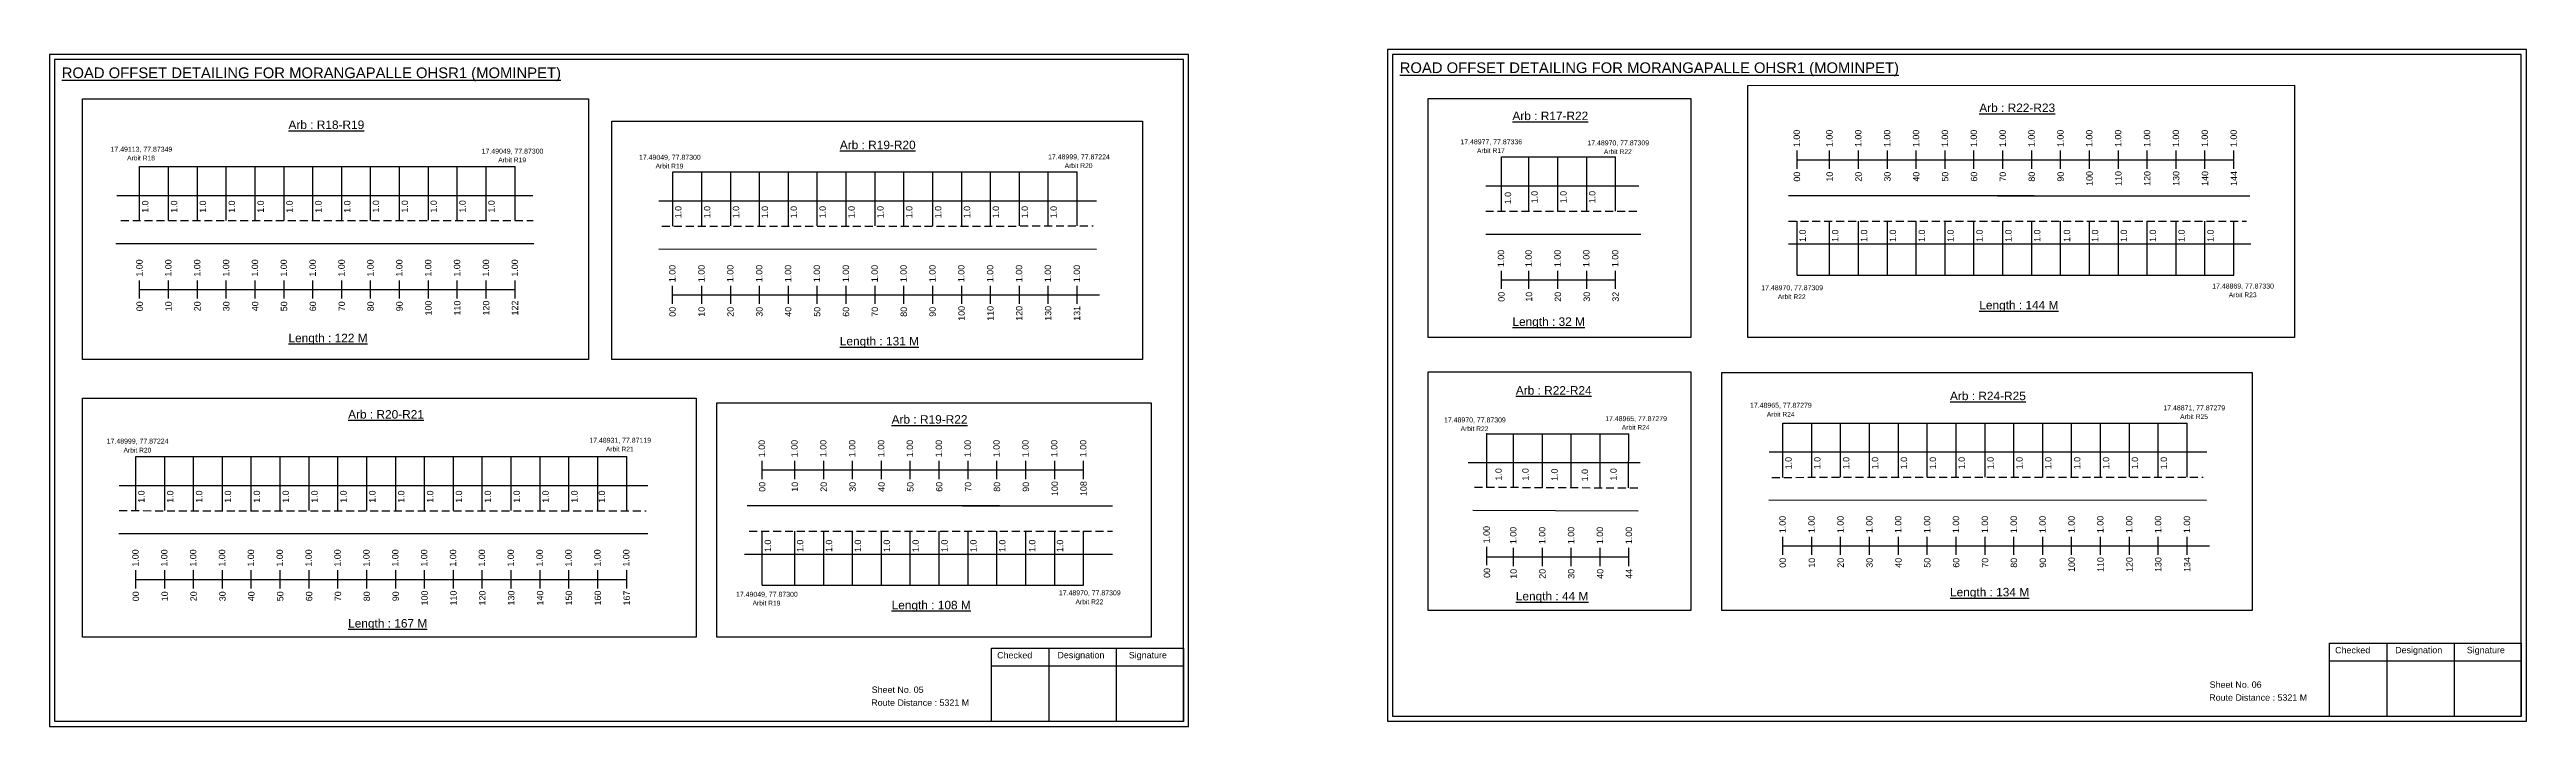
# Model space of a CAD drawing. Header units: inches. Extents: x 857 to 9621, y 2149 to 3662.
# Drawn here: x 7182 to 8349, y 3194 to 3513 of the extents above; entities that cross this region are included whole.
import ezdxf

# ---------------------------------------------------------------- set-up
doc = ezdxf.new("R2010")
doc.units = ezdxf.units.IN
doc.header["$MEASUREMENT"] = 0
doc.linetypes.add('DASHED2', pattern=[0.375, 0.25, -0.125])
for name, color, linetype in [('PDF_Geometry', 7, 'Continuous'), ('PDF_Text', 5, 'Continuous'), ('pipe', 5, 'Continuous')]:
    doc.layers.add(name, color=color, linetype=linetype)
doc.styles.add('PDF Arial', font='arial.ttf')
doc.styles.get("Standard").update_dxf_attribs({"font": 'arial.ttf'})

msp = doc.modelspace()

# ---------------------------------------------------------------- linework, layer by layer
at = {"color": 217, "true_color": 0x93278f}
for p, q in [((8005.4, 3456.8), (8005.4, 3465.4)), ((8020.7, 3456.8), (8020.7, 3465.4)), ((8034.3, 3456.8), (8034.3, 3465.4)), ((8047.9, 3456.8), (8047.9, 3465.4)), ((8061.5, 3456.8), (8061.5, 3465.4)), ((8075.1, 3456.8), (8075.1, 3465.4)), ((8088.7, 3456.8), (8088.7, 3465.4)), ((8102.3, 3456.8), (8102.3, 3465.4)), ((8115.9, 3456.8), (8115.9, 3465.4)), ((8129.5, 3456.8), (8129.5, 3465.4)), ((8143.1, 3456.8), (8143.1, 3465.4)), ((8156.7, 3456.8), (8156.7, 3465.4)), ((8170.3, 3456.8), (8170.3, 3465.4)), ((8183.9, 3456.8), (8183.9, 3465.4)), ((8197.5, 3456.8), (8197.5, 3465.4)), ((8211.1, 3456.8), (8211.1, 3465.4)), ((8005.4, 3461.1), (8211.1, 3461.1)), ((7866.1, 3400.2), (7866.1, 3408.8)), ((7879.1, 3400.2), (7879.1, 3408.8)), ((7892.7, 3400.2), (7892.7, 3408.8)), ((7906.3, 3400.2), (7906.3, 3408.8)), ((7919.9, 3400.2), (7919.9, 3408.8)), ((7224.7, 3395.7), (7224.7, 3404.2)), ((7224.7, 3399.9), (7401.5, 3400)), ((7238.3, 3395.7), (7238.3, 3404.2)), ((7251.9, 3395.7), (7251.9, 3404.2)), ((7265.5, 3395.7), (7265.5, 3404.2)), ((7279.1, 3395.7), (7279.1, 3404.2)), ((7292.7, 3395.7), (7292.7, 3404.2)), ((7306.3, 3395.7), (7306.3, 3404.2)), ((7319.9, 3395.7), (7319.9, 3404.2)), ((7333.5, 3395.7), (7333.5, 3404.2)), ((7347.1, 3395.7), (7347.1, 3404.2)), ((7360.7, 3395.7), (7360.7, 3404.2)), ((7374.3, 3395.7), (7374.3, 3404.2)), ((7387.9, 3395.7), (7387.9, 3404.2)), ((7401.5, 3395.7), (7401.5, 3404.2)), ((7475.7, 3393.2), (7475.7, 3401.7)), ((7475.7, 3397.4), (7676.8, 3397.5)), ((7489.5, 3393.2), (7489.5, 3401.7)), ((7503.1, 3393.2), (7503.1, 3401.7)), ((7516.7, 3393.2), (7516.7, 3401.7)), ((7530.3, 3393.2), (7530.3, 3401.7)), ((7543.9, 3393.2), (7543.9, 3401.7)), ((7557.5, 3393.2), (7557.5, 3401.7)), ((7571.1, 3393.2), (7571.1, 3401.7)), ((7584.7, 3393.2), (7584.7, 3401.7)), ((7598.3, 3393.2), (7598.3, 3401.7)), ((7611.9, 3393.2), (7611.9, 3401.7)), ((7625.5, 3393.2), (7625.5, 3401.7)), ((7639.1, 3393.2), (7639.1, 3401.7)), ((7652.7, 3393.2), (7652.7, 3401.7)), ((7666.3, 3393.2), (7666.3, 3401.7)), ((7866.1, 3404.5), (7919.9, 3404.5)), ((7517.9, 3310.6), (7517.9, 3319.2)), ((7517.9, 3314.9), (7669.3, 3314.9)), ((7533.3, 3310.6), (7533.3, 3319.2)), ((7546.9, 3310.6), (7546.9, 3319.2)), ((7560.5, 3310.6), (7560.5, 3319.2)), ((7574.1, 3310.6), (7574.1, 3319.2)), ((7587.7, 3310.6), (7587.7, 3319.2)), ((7601.3, 3310.6), (7601.3, 3319.2)), ((7614.9, 3310.6), (7614.9, 3319.2)), ((7628.5, 3310.6), (7628.5, 3319.2)), ((7642.1, 3310.6), (7642.1, 3319.2)), ((7655.7, 3310.6), (7655.7, 3319.2)), ((7669.3, 3310.6), (7669.3, 3319.2)), ((7859.3, 3270), (7859.3, 3278.6)), ((7998.6, 3274.8), (7998.6, 3283.3)), ((7998.6, 3279.1), (8199.7, 3279.1)), ((8012.3, 3274.8), (8012.3, 3283.3)), ((8025.9, 3274.8), (8025.9, 3283.3)), ((8039.5, 3274.8), (8039.5, 3283.3)), ((8053.1, 3274.8), (8053.1, 3283.3)), ((8066.7, 3274.8), (8066.7, 3283.3)), ((8080.3, 3274.8), (8080.3, 3283.3)), ((8093.9, 3274.8), (8093.9, 3283.3)), ((8107.5, 3274.8), (8107.5, 3283.3)), ((8121.1, 3274.8), (8121.1, 3283.3)), ((8134.7, 3274.8), (8134.7, 3283.3)), ((8148.3, 3274.8), (8148.3, 3283.3)), ((8161.9, 3274.8), (8161.9, 3283.3)), ((8175.5, 3274.8), (8175.5, 3283.3)), ((8189.1, 3274.8), (8189.1, 3283.3)), ((7222.9, 3259), (7222.9, 3267.6)), ((7236.5, 3259), (7236.5, 3267.6)), ((7250.1, 3259), (7250.1, 3267.6)), ((7263.7, 3259), (7263.7, 3267.6)), ((7277.3, 3259), (7277.3, 3267.6)), ((7290.9, 3259), (7290.9, 3267.6)), ((7304.5, 3259), (7304.5, 3267.6)), ((7318.1, 3259), (7318.1, 3267.6)), ((7331.7, 3259), (7331.7, 3267.6)), ((7345.3, 3259), (7345.3, 3267.6)), ((7358.9, 3259), (7358.9, 3267.6)), ((7372.5, 3259), (7372.5, 3267.6)), ((7386.1, 3259), (7386.1, 3267.6)), ((7399.7, 3259), (7399.7, 3267.6)), ((7413.3, 3259), (7413.3, 3267.6)), ((7426.9, 3259), (7426.9, 3267.6)), ((7440.5, 3259), (7440.5, 3267.6)), ((7454.1, 3259), (7454.1, 3267.6)), ((7859.3, 3273.9), (7926.2, 3273.9)), ((7871.8, 3269.6), (7871.8, 3278.2)), ((7885.4, 3269.6), (7885.4, 3278.2)), ((7899, 3269.6), (7899, 3278.2)), ((7912.6, 3269.6), (7912.6, 3278.2)), ((7926.2, 3269.6), (7926.2, 3278.2)), ((7222.9, 3263.3), (7454.1, 3263.3))]:
    msp.add_line(p, q, dxfattribs=at)
at = {"color": 5}
for p, q in [((7224.7, 3457.9), (7401.5, 3457.9)), ((7475.9, 3455.4), (7666.3, 3455.4)), ((7866.1, 3462.5), (7919.9, 3462.5)), ((8005.4, 3406.7), (8211.1, 3406.7)), ((7998.7, 3337), (8189.1, 3337)), ((7859.3, 3331.9), (7926.2, 3331.9)), ((7222.9, 3321.2), (7454.1, 3321.2)), ((7517.9, 3260.5), (7669.3, 3260.5))]:
    msp.add_line(p, q, dxfattribs=at)
for p, q in [((7224.7, 3432.4), (7224.7, 3457.9)), ((7238.3, 3432.4), (7238.3, 3457.9)), ((7251.9, 3432.4), (7251.9, 3457.9)), ((7265.5, 3432.4), (7265.5, 3457.9)), ((7279.1, 3432.4), (7279.1, 3457.9)), ((7292.7, 3432.4), (7292.7, 3457.9)), ((7306.3, 3432.4), (7306.3, 3457.9)), ((7319.9, 3432.4), (7319.9, 3457.9)), ((7333.5, 3432.4), (7333.5, 3457.9)), ((7347.1, 3432.6), (7347.1, 3458.1)), ((7360.7, 3432.6), (7360.7, 3458.1)), ((7374.3, 3432.6), (7374.3, 3458.1)), ((7387.9, 3432.6), (7387.9, 3458.1)), ((7401.5, 3432.4), (7401.5, 3457.9)), ((7475.9, 3429.8), (7475.9, 3455.4)), ((7489.5, 3429.9), (7489.5, 3455.4)), ((7503.1, 3429.9), (7503.1, 3455.4)), ((7516.7, 3429.9), (7516.7, 3455.4)), ((7530.3, 3429.9), (7530.3, 3455.4)), ((7543.9, 3429.9), (7543.9, 3455.4)), ((7557.5, 3429.9), (7557.5, 3455.4)), ((7571.1, 3429.9), (7571.1, 3455.4)), ((7584.7, 3429.9), (7584.7, 3455.4)), ((7598.3, 3429.9), (7598.3, 3455.4)), ((7611.9, 3429.9), (7611.9, 3455.4)), ((7625.5, 3429.9), (7625.5, 3455.4)), ((7639.1, 3429.9), (7639.1, 3455.4)), ((7652.7, 3429.9), (7652.7, 3455.4)), ((7666.3, 3429.9), (7666.3, 3455.4)), ((7866.1, 3436.9), (7866.1, 3462.5)), ((7879.1, 3436.9), (7879.1, 3462.5)), ((7892.7, 3436.9), (7892.7, 3462.5)), ((7906.3, 3436.9), (7906.3, 3462.5)), ((7919.9, 3436.9), (7919.9, 3462.5)), ((7214, 3444.3), (7409.9, 3444.3)), ((7469.3, 3441.7), (7675.4, 3441.7)), ((7858.7, 3448.8), (7930.8, 3448.8)), ((8117.1, 3444.1), (8001.3, 3444.1)), ((8099.7, 3444.1), (8218.6, 3444.1)), ((8005.4, 3406.7), (8005.4, 3432.2)), ((8020.7, 3406.7), (8020.7, 3432.2)), ((8034.3, 3406.7), (8034.3, 3432.2)), ((8047.9, 3406.7), (8047.9, 3432.2)), ((8061.5, 3406.7), (8061.5, 3432.2)), ((8075.1, 3406.7), (8075.1, 3432.2)), ((8088.7, 3406.7), (8088.7, 3432.2)), ((8102.3, 3406.7), (8102.3, 3432.2)), ((8115.9, 3406.7), (8115.9, 3432.2)), ((8129.5, 3406.7), (8129.5, 3432.2)), ((8143.1, 3406.7), (8143.1, 3432.2)), ((8156.7, 3406.7), (8156.7, 3432.2)), ((8170.3, 3406.7), (8170.3, 3432.2)), ((8183.9, 3406.7), (8183.9, 3432.2)), ((8197.5, 3406.7), (8197.5, 3432.2)), ((8211.1, 3406.7), (8211.1, 3432.2)), ((7213.5, 3421.6), (7410.3, 3421.6)), ((7469.2, 3419.1), (7675.4, 3419)), ((7858.7, 3426.1), (7931.8, 3426.1)), ((8001.3, 3421.4), (8219.1, 3421.4)), ((7998.7, 3311.4), (7998.7, 3337)), ((8012.3, 3311.5), (8012.3, 3337)), ((8025.9, 3311.5), (8025.9, 3337)), ((8039.5, 3311.5), (8039.5, 3337)), ((8053.1, 3311.5), (8053.1, 3337)), ((8066.7, 3311.5), (8066.7, 3337)), ((8080.3, 3311.5), (8080.3, 3337)), ((8093.9, 3311.5), (8093.9, 3337)), ((8107.5, 3311.5), (8107.5, 3337)), ((8121.1, 3311.5), (8121.1, 3337)), ((8134.7, 3311.5), (8134.7, 3337)), ((8148.3, 3311.5), (8148.3, 3337)), ((8161.9, 3311.5), (8161.9, 3337)), ((8175.5, 3311.5), (8175.5, 3337)), ((8189.1, 3311.5), (8189.1, 3337)), ((7859.3, 3306.6), (7859.3, 3332.2)), ((7871.8, 3306.6), (7871.8, 3331.9)), ((7885.4, 3306.5), (7885.4, 3331.9)), ((7899, 3306.6), (7899, 3331.9)), ((7912.6, 3306.3), (7912.6, 3331.9)), ((7926, 3306.4), (7926.2, 3331.9)), ((7222.9, 3295.7), (7222.9, 3321.2)), ((7236.5, 3295.7), (7236.5, 3321.2)), ((7250.1, 3295.7), (7250.1, 3321.2)), ((7263.7, 3295.7), (7263.7, 3321.2)), ((7277.3, 3295.7), (7277.3, 3321.2)), ((7290.9, 3295.7), (7290.9, 3321.2)), ((7304.5, 3295.7), (7304.5, 3321.2)), ((7318.1, 3295.7), (7318.1, 3321.2)), ((7331.7, 3295.7), (7331.7, 3321.2)), ((7345.3, 3295.7), (7345.3, 3321.2)), ((7358.9, 3295.7), (7358.9, 3321.2)), ((7372.5, 3295.7), (7372.5, 3321.2)), ((7386.1, 3295.7), (7386.1, 3321.2)), ((7399.7, 3295.7), (7399.7, 3321.2)), ((7413.3, 3295.7), (7413.3, 3321.2)), ((7426.9, 3295.7), (7426.9, 3321.2)), ((7440.5, 3295.7), (7440.5, 3321.2)), ((7454.1, 3295.7), (7454.1, 3321.2)), ((7931.5, 3318.2), (7850.5, 3318.2)), ((7992.2, 3323.4), (8198.3, 3323.4)), ((7215.1, 3307.6), (7304.5, 3307.6)), ((7304.5, 3307.6), (7454.1, 3307.6)), ((7454.1, 3307.6), (7464, 3307.6)), ((7629.7, 3297.9), (7510.8, 3297.9)), ((7612.2, 3297.9), (7682.9, 3297.9)), ((7852.7, 3296), (7930.5, 3295.6)), ((7992.1, 3300.8), (8198.2, 3300.7)), ((7214.9, 3284.9), (7464, 3284.9)), ((7517.9, 3260.5), (7517.9, 3286)), ((7533.3, 3260.5), (7533.3, 3286)), ((7546.9, 3260.5), (7546.9, 3286)), ((7560.5, 3260.5), (7560.5, 3286)), ((7574.1, 3260.5), (7574.1, 3286)), ((7587.7, 3260.5), (7587.7, 3286)), ((7601.3, 3260.5), (7601.3, 3286)), ((7614.9, 3260.5), (7614.9, 3286)), ((7628.5, 3260.5), (7628.5, 3286)), ((7642.1, 3260.5), (7642.1, 3286)), ((7655.7, 3260.5), (7655.7, 3286)), ((7669.3, 3260.5), (7669.3, 3286)), ((7509.6, 3275.2), (7682.9, 3275.2))]:
    msp.add_line(p, q)
at = {"linetype": 'DASHED2', "ltscale": 15}
for p, q in [((7215.8, 3432.4), (7410.1, 3432.4)), ((7858.7, 3436.9), (7931.3, 3436.9)), ((8001.3, 3432.2), (8217.1, 3432.2)), ((7470.7, 3429.8), (7673.8, 3429.9)), ((7853.5, 3306.8), (7931.7, 3306.4)), ((7993.5, 3311.4), (8196.7, 3311.5)), ((7215.1, 3295.7), (7463.3, 3295.6)), ((7511.8, 3286), (7682.9, 3286))]:
    msp.add_line(p, q, dxfattribs=at)
for points in [[(7831.6, 3490), (7955.4, 3490), (7955.4, 3377.3), (7831.6, 3377.3)], [(7982.1, 3496.1), (8239.6, 3496.2), (8239.6, 3377.3), (7982.1, 3377.3)], [(7447.1, 3479.3), (7697, 3479.3), (7697, 3366.9), (7447.1, 3366.9)], [(7831.6, 3361.2), (7955.4, 3361.2), (7955.4, 3248.6), (7831.6, 3248.6)], [(7970, 3360.9), (8219.8, 3360.9), (8219.8, 3248.6), (7970, 3248.6)], [(7197.8, 3348.7), (7486.8, 3348.7), (7486.8, 3236), (7197.8, 3236)], [(7496.6, 3346.5), (7701.1, 3346.5), (7701.1, 3236), (7496.6, 3236)]]:
    msp.add_lwpolyline(points, close=True)
at = {"layer": 'PDF_Geometry'}
for points in [[(7812.4, 3513.1), (7812.4, 3196.4), (8348.9, 3196.4), (8348.9, 3513.1)], [(7182.3, 3510.7), (7182.3, 3194), (7718.7, 3194), (7718.7, 3510.7)], [(7184.6, 3508.3), (7184.6, 3196.4), (7716.3, 3196.4), (7716.3, 3508.3)], [(7814.8, 3510.8), (7814.8, 3198.8), (8346.5, 3198.8), (8346.5, 3510.8)]]:
    msp.add_lwpolyline(points, close=True, dxfattribs=at)
at = {"layer": 'PDF_Geometry', "color": 242, "true_color": 0xcc1f26}
for points in [[(8346.5, 3198.7), (8256.2, 3198.7), (8256.2, 3233.3), (8346.5, 3233.3)], [(7716.3, 3196.3), (7626, 3196.3), (7626, 3230.9), (7716.3, 3230.9)]]:
    msp.add_lwpolyline(points, close=True, dxfattribs=at)
for points in [[(8283.1, 3233.3), (8283.1, 3198.7)], [(8314.9, 3233.3), (8314.9, 3198.7)], [(7626, 3222.5), (7716.3, 3222.5)], [(7653, 3230.9), (7653, 3196.3)], [(7684.7, 3230.9), (7684.7, 3196.3)], [(8256.2, 3224.9), (8346.5, 3224.9)]]:
    msp.add_lwpolyline(points, dxfattribs=at)
at = {"layer": 'pipe', "color": 0}
msp.add_lwpolyline([(7197.8, 3489.8), (7436.1, 3489.8), (7436.1, 3366.9), (7197.8, 3366.9)], close=True, dxfattribs=at)

# ---------------------------------------------------------------- texts
at = {"color": 242, "true_color": 0xcd2027}
for s, height, p in [('%%UROAD OFFSET DETAILING FOR MORANGAPALLE OHSR1 (MOMINPET)', 5, (7188, 3499.6)), ('%%UROAD OFFSET DETAILING FOR MORANGAPALLE OHSR1 (MOMINPET)', 5, (7818.2, 3502)), ('%%UArb : R18-R19', 4, (7294.8, 3475.6)), ('%%UArb : R17-R22', 4, (7871.3, 3479.8)), ('%%UArb : R22-R23', 4, (8091.2, 3483.6)), ('%%UArb : R19-R20', 4, (7554.5, 3466.1)), ('%%ULength : 32 M', 4, (7871.3, 3382.8)), ('%%ULength : 144 M', 4, (8091.2, 3390.6)), ('%%ULength : 122 M', 4, (7294.8, 3375.1)), ('%%ULength : 131 M', 4, (7554.5, 3373.6)), ('%%UArb : R22-R24', 4, (7872.9, 3350.4)), ('%%UArb : R24-R25', 4, (8077.4, 3347.8)), ('%%UArb : R20-R21', 4, (7322.9, 3339.1)), ('%%UArb : R19-R22', 4, (7578.9, 3336.7)), ('%%ULength : 44 M', 4, (7872.9, 3253.4)), ('%%ULength : 134 M', 4, (8077.4, 3255.3)), ('%%ULength : 167 M', 4, (7322.9, 3240.6)), ('%%ULength : 108 M', 4, (7578.9, 3249.2))]:
    msp.add_text(s, height=height, dxfattribs=at).set_placement(p)
at = {"color": 5}
for s, height, p in [('17.49113, 77.87349', 2.34, (7211, 3464.9)), ('17.49049, 77.87300', 2.34, (7385.8, 3464)), ('17.48977, 77.87336', 2.34, (7846.8, 3468.4)), ('Arbit R17', 2.25, (7854.6, 3464.3)), ('17.48970, 77.87309', 2.34, (7906.6, 3467.9)), ('Arbit R22', 2.25, (7914.4, 3463.8)), ('Arbit R18', 2.25, (7218.8, 3460.8)), ('Arbit R19', 2.25, (7393.6, 3459.9)), ('17.49049, 77.87300', 2.34, (7459.9, 3461.1)), ('Arbit R19', 2.25, (7467.7, 3457)), ('17.48999, 77.87224', 2.34, (7652.6, 3461.3)), ('Arbit R20', 2.25, (7660.4, 3457.2)), ('17.48970, 77.87309', 2.34, (7988.5, 3399.6)), ('Arbit R22', 2.25, (7996.3, 3395.4)), ('17.48869, 77.87330', 2.34, (8200.9, 3400.4)), ('Arbit R23', 2.25, (8208.7, 3396.3)), ('17.48970, 77.87309', 2.34, (7839.1, 3337.3)), ('17.48965, 77.87279', 2.34, (7915, 3337.9)), ('17.48965, 77.87279', 2.34, (7983.2, 3344.2)), ('Arbit R24', 2.25, (7991.1, 3340)), ('17.48871, 77.87279', 2.34, (8177.9, 3343)), ('Arbit R25', 2.25, (8185.8, 3338.9)), ('17.48999, 77.87224', 2.34, (7209.2, 3327.3)), ('Arbit R20', 2.25, (7217.1, 3323.1)), ('17.48931, 77.87119', 2.34, (7436.5, 3327.7)), ('Arbit R21', 2.25, (7444.3, 3323.6)), ('Arbit R22', 2.25, (7846.9, 3333.2)), ('Arbit R24', 2.25, (7922.8, 3333.8)), ('17.49049, 77.87300', 2.34, (7505.6, 3255.1)), ('17.48970, 77.87309', 2.34, (7657.7, 3255.8)), ('Arbit R19', 2.25, (7513.4, 3251)), ('Arbit R22', 2.25, (7665.5, 3251.6))]:
    msp.add_text(s, height=height, dxfattribs=at).set_placement(p)
at = {"color": 217, "true_color": 0x93278f}
for s, p in [('1.00', (8006.7, 3467.1)), ('1.00', (8022.1, 3467.1)), ('1.00', (8035.7, 3467.1)), ('1.00', (8049.3, 3467.1)), ('1.00', (8062.9, 3467.1)), ('1.00', (8076.5, 3467.1)), ('1.00', (8090.1, 3467.1)), ('1.00', (8103.7, 3467.1)), ('1.00', (8117.3, 3467.1)), ('1.00', (8130.9, 3467.1)), ('1.00', (8144.5, 3467.1)), ('1.00', (8158.1, 3467.1)), ('1.00', (8171.7, 3467.1)), ('1.00', (8185.3, 3467.1)), ('1.00', (8198.9, 3467.1)), ('1.00', (8212.5, 3467.1)), ('00', (8006.8, 3450.8)), ('10', (8022.2, 3450.8)), ('20', (8035.8, 3450.8)), ('30', (8049.4, 3450.8)), ('40', (8063, 3450.8)), ('50', (8076.6, 3450.8)), ('60', (8090.2, 3450.8)), ('70', (8103.8, 3450.8)), ('80', (8117.4, 3450.8)), ('90', (8131, 3450.8)), ('100', (8144.6, 3448.8)), ('110', (8158.2, 3448.8)), ('120', (8171.8, 3448.8)), ('130', (8185.4, 3448.8)), ('140', (8199, 3448.8)), ('144', (8212.6, 3448.8)), ('1.00', (7867.4, 3410.5)), ('1.00', (7880.4, 3410.5)), ('1.00', (7894, 3410.5)), ('1.00', (7907.6, 3410.5)), ('1.00', (7921.2, 3410.5)), ('1.00', (7226.1, 3406)), ('1.00', (7239.7, 3406)), ('1.00', (7253.3, 3406)), ('1.00', (7266.9, 3406)), ('1.00', (7280.5, 3406)), ('1.00', (7294.1, 3406)), ('1.00', (7307.7, 3406)), ('1.00', (7321.3, 3406)), ('1.00', (7334.9, 3406)), ('1.00', (7348.5, 3406)), ('1.00', (7362.1, 3406)), ('1.00', (7375.7, 3406)), ('1.00', (7389.3, 3406)), ('1.00', (7402.9, 3406)), ('1.00', (7477.1, 3403.4)), ('1.00', (7490.8, 3403.4)), ('1.00', (7504.4, 3403.4)), ('1.00', (7518, 3403.4)), ('1.00', (7531.6, 3403.4)), ('1.00', (7545.2, 3403.4)), ('1.00', (7558.8, 3403.4)), ('1.00', (7572.4, 3403.4)), ('1.00', (7586, 3403.4)), ('1.00', (7599.6, 3403.4)), ('1.00', (7613.2, 3403.4)), ('1.00', (7626.8, 3403.4)), ('1.00', (7640.4, 3403.4)), ('1.00', (7654, 3403.4)), ('1.00', (7667.6, 3403.4)), ('00', (7867.6, 3394.2)), ('10', (7880.6, 3394.2)), ('20', (7894.2, 3394.2)), ('30', (7907.8, 3394.2)), ('32', (7921.4, 3394.2)), ('00', (7226.2, 3389.7)), ('10', (7239.8, 3389.7)), ('20', (7253.4, 3389.7)), ('30', (7267, 3389.7)), ('40', (7280.6, 3389.7)), ('50', (7294.2, 3389.7)), ('60', (7307.8, 3389.7)), ('70', (7321.4, 3389.7)), ('80', (7335, 3389.7)), ('90', (7348.6, 3389.7)), ('100', (7362.2, 3387.7)), ('110', (7375.8, 3387.7)), ('120', (7389.4, 3387.7)), ('122', (7403, 3387.7)), ('00', (7477.2, 3387.1)), ('10', (7490.9, 3387.1)), ('20', (7504.5, 3387.1)), ('30', (7518.1, 3387.1)), ('40', (7531.7, 3387.1)), ('50', (7545.3, 3387.1)), ('60', (7558.9, 3387.1)), ('70', (7572.5, 3387.1)), ('80', (7586.1, 3387.1)), ('90', (7599.7, 3387.1)), ('100', (7613.3, 3385.2)), ('110', (7626.9, 3385.2)), ('120', (7640.5, 3385.2)), ('130', (7654.1, 3385.2)), ('131', (7667.7, 3385.2)), ('1.00', (7519.2, 3320.9)), ('1.00', (7534.6, 3320.9)), ('1.00', (7548.2, 3320.9)), ('1.00', (7561.8, 3320.9)), ('1.00', (7575.4, 3320.9)), ('1.00', (7589, 3320.9)), ('1.00', (7602.6, 3320.9)), ('1.00', (7616.2, 3320.9)), ('1.00', (7629.8, 3320.9)), ('1.00', (7643.4, 3320.9)), ('1.00', (7657, 3320.9)), ('1.00', (7670.6, 3320.9)), ('00', (7519.4, 3304.6)), ('10', (7534.8, 3304.6)), ('20', (7548.4, 3304.6)), ('30', (7562, 3304.6)), ('40', (7575.6, 3304.6)), ('50', (7589.2, 3304.6)), ('60', (7602.8, 3304.6)), ('70', (7616.4, 3304.6)), ('80', (7630, 3304.6)), ('90', (7643.6, 3304.6)), ('100', (7657.2, 3302.6)), ('108', (7670.8, 3302.6)), ('1.00', (8000, 3285.1)), ('1.00', (8013.7, 3285.1)), ('1.00', (8027.3, 3285.1)), ('1.00', (8040.9, 3285.1)), ('1.00', (8054.5, 3285.1)), ('1.00', (8068.1, 3285.1)), ('1.00', (8081.7, 3285.1)), ('1.00', (8095.3, 3285.1)), ('1.00', (8108.9, 3285.1)), ('1.00', (8122.5, 3285.1)), ('1.00', (8136.1, 3285.1)), ('1.00', (8149.7, 3285.1)), ('1.00', (8163.3, 3285.1)), ('1.00', (8176.9, 3285.1)), ('1.00', (8190.5, 3285.1)), ('1.00', (7860.6, 3280.3)), ('1.00', (7873.2, 3279.9)), ('1.00', (7886.8, 3279.9)), ('1.00', (7900.4, 3279.9)), ('1.00', (7914, 3279.9)), ('1.00', (7927.6, 3279.9)), ('1.00', (7224.2, 3269.3)), ('1.00', (7237.8, 3269.3)), ('1.00', (7251.4, 3269.3)), ('1.00', (7265, 3269.3)), ('1.00', (7278.6, 3269.3)), ('1.00', (7292.2, 3269.3)), ('1.00', (7305.8, 3269.3)), ('1.00', (7319.4, 3269.3)), ('1.00', (7333, 3269.3)), ('1.00', (7346.6, 3269.3)), ('1.00', (7360.2, 3269.3)), ('1.00', (7373.8, 3269.3)), ('1.00', (7387.4, 3269.3)), ('1.00', (7401, 3269.3)), ('1.00', (7414.6, 3269.3)), ('1.00', (7428.2, 3269.3)), ('1.00', (7441.8, 3269.3)), ('1.00', (7455.4, 3269.3)), ('00', (7860.8, 3264)), ('10', (7873.3, 3263.6)), ('20', (7886.9, 3263.6)), ('30', (7900.5, 3263.6)), ('40', (7914.1, 3263.6)), ('44', (7927.7, 3263.6)), ('00', (8000.1, 3268.8)), ('10', (8013.8, 3268.8)), ('20', (8027.4, 3268.8)), ('30', (8041, 3268.8)), ('40', (8054.6, 3268.8)), ('50', (8068.2, 3268.8)), ('60', (8081.8, 3268.8)), ('70', (8095.4, 3268.8)), ('80', (8109, 3268.8)), ('90', (8122.6, 3268.8)), ('100', (8136.2, 3266.8)), ('110', (8149.8, 3266.8)), ('120', (8163.4, 3266.8)), ('130', (8177, 3266.8)), ('134', (8190.6, 3266.8)), ('00', (7224.4, 3253)), ('10', (7238, 3253)), ('20', (7251.6, 3253)), ('30', (7265.2, 3253)), ('40', (7278.8, 3253)), ('50', (7292.4, 3253)), ('60', (7306, 3253)), ('70', (7319.6, 3253)), ('80', (7333.2, 3253)), ('90', (7346.8, 3253)), ('100', (7360.4, 3251)), ('110', (7374, 3251)), ('120', (7387.6, 3251)), ('130', (7401.2, 3251)), ('140', (7414.8, 3251)), ('150', (7428.4, 3251)), ('160', (7442, 3251)), ('167', (7455.6, 3251))]:
    msp.add_text(s, height=3, rotation=90, dxfattribs=at).set_placement(p)
for p in [(7228.8, 3436.1), (7242.4, 3436.1), (7256, 3436.1), (7269.6, 3436.1), (7283.2, 3436.1), (7296.8, 3436.1), (7310.4, 3436.1), (7324, 3436.1), (7337.5, 3436.2), (7351.1, 3436.2), (7364.7, 3436.2), (7378.3, 3436.2), (7391.9, 3436.2), (7870.7, 3440.1), (7883.2, 3440.6), (7896.8, 3440.6), (7910.4, 3440.6), (7479.9, 3433.5), (7493.5, 3433.5), (7507.1, 3433.5), (7520.7, 3433.5), (7534.3, 3433.5), (7547.9, 3433.5), (7561.5, 3433.5), (7575.1, 3433.5), (7588.7, 3433.5), (7602.3, 3433.5), (7615.9, 3433.5), (7629.5, 3433.5), (7643.1, 3433.5), (7656.7, 3433.5), (8009.5, 3422.4), (8024.8, 3422.4), (8038.4, 3422.4), (8052, 3422.4), (8065.6, 3422.4), (8079.2, 3422.4), (8092.8, 3422.4), (8106.4, 3422.4), (8120, 3422.4), (8134, 3422.4), (8147.2, 3422.4), (8160.8, 3422.4), (8174.4, 3422.4), (8188, 3422.4), (8201.6, 3422.4), (7866.3, 3309.9), (7878.9, 3309.9), (7892.6, 3309.7), (7906.9, 3309.5), (7920.4, 3309.9), (8002.8, 3315.2), (8016.4, 3315.2), (8030, 3315.2), (8043.6, 3315.2), (8057.2, 3315.2), (8070.8, 3315.2), (8084.4, 3315.2), (8098, 3315.2), (8111.6, 3315.2), (8125.2, 3315.2), (8138.8, 3315.2), (8152.4, 3315.2), (8166, 3315.2), (8179.6, 3315.2), (7227, 3299.4), (7240.6, 3299.4), (7254.2, 3299.4), (7267.8, 3299.4), (7281.4, 3299.4), (7295, 3299.4), (7308.6, 3299.4), (7322.2, 3299.4), (7335.8, 3299.4), (7349.4, 3299.4), (7363, 3299.4), (7376.6, 3299.4), (7390.2, 3299.4), (7403.8, 3299.4), (7417.4, 3299.4), (7431, 3299.4), (7443.9, 3299.4), (7522.1, 3276.2), (7537.3, 3276.2), (7550.9, 3276.2), (7564.5, 3276.2), (7578.1, 3276.2), (7591.7, 3276.2), (7605.3, 3276.2), (7618.9, 3276.2), (7632.5, 3276.2), (7646.6, 3276.2), (7659.7, 3276.2)]:
    msp.add_text('1.0', height=3, rotation=90).set_placement(p)
for s, p in [('Sheet No. 05', (7569.5, 3209.8)), ('Sheet No. 06', (8199.7, 3212.2)), ('Route Distance : 5321 M', (8199.5, 3206.1)), ('Route Distance : 5321 M', (7569.3, 3203.7))]:
    msp.add_text(s, height=3).set_placement(p)
at = {"layer": 'PDF_Text', "color": 7, "attachment_point": 7, "style": 'PDF Arial'}
for s, insert, char_height in [('Designation', (8287.1, 3227.6), 3.001), ('Signature', (8320.8, 3227.6), 3), ('Checked', (7628.6, 3226), 3), ('Designation', (7657, 3225.2), 3.001), ('Signature', (7690.6, 3225.2), 3), ('Checked', (8258.8, 3228.4), 3)]:
    msp.add_mtext(s, dxfattribs=dict(at, insert=insert, char_height=char_height))

doc.saveas('drawing.dxf')
